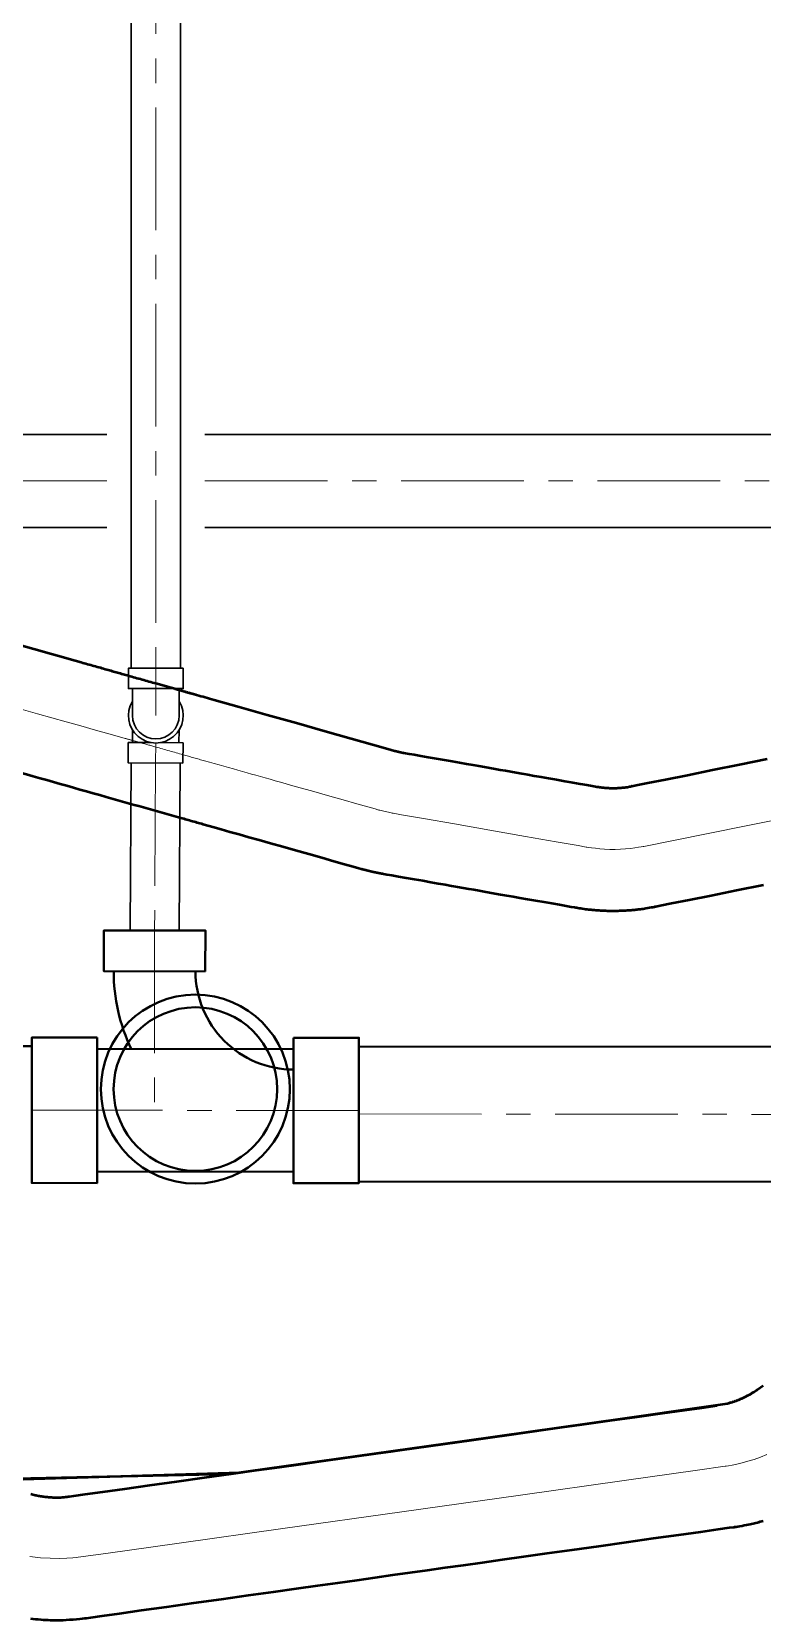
# Model space of a CAD drawing. Units: millimetres at full size. Extents: x -12803 to 120774, y -9413 to 101127.
# Drawn here: x 19709 to 20602, y 11766 to 13709 of the extents above; entities that cross this region are included whole.
import ezdxf

# ---------------------------------------------------------------- set-up
doc = ezdxf.new("R2010")
doc.units = ezdxf.units.MM
doc.header["$LTSCALE"] = 30
doc.linetypes.add('CHAIN1', pattern=[8, 5, -1, 1, -1])
doc.linetypes.add('DASHED1', pattern=[1.8, 1.2, -0.6])
for name, color, linetype, lineweight in [('9-1_配管－汚水１：硬質塩ビ管（ＤＶ）', 2, 'Continuous', 30), ('9-B_ダクト－ＥＡ・丸ダクト：排気', 134, 'Continuous', 50), ('9-C_配管－排水１：塩ビ製小口径マス（ＶＰ）', 2, 'Continuous', 30), ('9-D_無題14', 5, 'Continuous', 40)]:
    doc.layers.add(name, color=color, linetype=linetype, lineweight=lineweight)

msp = doc.modelspace()

# ---------------------------------------------------------------- linework, layer by layer
at = {"layer": '9-1_配管－汚水１：硬質塩ビ管（ＤＶ）'}
for p, q in [((19830.77, 21055.84), (19830.77, 12930.25)), ((19890.77, 12930.25), (19890.77, 21055.84)), ((19832.27, 12905.25), (19832.27, 12872.25)), ((19889.27, 12905.25), (19889.27, 12872.25)), ((19832.09, 12839.41), (19832.18, 12854.8)), ((19889.09, 12839.09), (19889.18, 12854.49)), ((19827.09, 12839.44), (19854.83, 12839.28)), ((19894.09, 12839.07), (19866.36, 12839.22)), ((19894.09, 12839.07), (19893.95, 12814.07)), ((19830.46, 12814.42), (19829.33, 12609.78)), ((19889.33, 12609.45), (19890.45, 12814.09))]:
    msp.add_line(p, q, dxfattribs=at)
at = {"layer": '9-1_配管－汚水１：硬質塩ビ管（ＤＶ）', "color": 7, "linetype": 'CHAIN1', "lineweight": 15}
for p, q in [((19860.77, 21055.84), (19860.77, 12930.25)), ((19860.77, 12930.25), (19860.77, 12872.25)), ((19860.45, 12814.25), (19860.59, 12838.75)), ((19860.45, 12814.25), (19859.33, 12609.61))]:
    msp.add_line(p, q, dxfattribs=at)
at = {"layer": '9-1_配管－汚水１：硬質塩ビ管（ＤＶ）'}
msp.add_lwpolyline([(19894.27, 12930.25), (19827.27, 12930.25), (19827.27, 12905.25), (19894.27, 12905.25)], close=True, dxfattribs=at)
msp.add_lwpolyline([(19893.95, 12814.07), (19826.96, 12814.44), (19827.09, 12839.44)], dxfattribs=at)
for radius, start, end in [(33.5, 148.29293, 31.70707), (28.5, 180, 0)]:
    msp.add_arc((19860.77, 12872.25), radius, start, end, dxfattribs=at)
at = {"layer": '9-B_ダクト－ＥＡ・丸ダクト：排気'}
for points in [[(19683.99, 12961.67), (19711.55, 12953.89), (19718.79, 12951.85), (19726.02, 12949.81), (19733.25, 12947.76), (19740.48, 12945.72), (19747.72, 12943.68), (19754.95, 12941.64), (19762.18, 12939.6), (19769.41, 12937.56), (19771.37, 12937), (19773.33, 12936.45), (19775.29, 12935.9), (19777.25, 12935.34), (19779.21, 12934.79), (19781.17, 12934.24), (19783.13, 12933.68)], [(19783.13, 12933.68), (19785.09, 12933.13), (19787.05, 12932.58), (19789.01, 12932.02), (19790.97, 12931.47), (19792.93, 12930.92), (19794.89, 12930.36), (19796.85, 12929.81), (19798.81, 12929.26), (19800.77, 12928.7)], [(19901.56, 12900.25), (19902.13, 12900.09), (19902.7, 12899.93), (19903.26, 12899.77), (19903.83, 12899.61), (19904.4, 12899.45), (19904.97, 12899.29), (19905.54, 12899.13), (19906.11, 12898.97), (19906.68, 12898.81), (19907.25, 12898.64), (19907.82, 12898.48), (19908.39, 12898.32), (19908.96, 12898.16), (19909.53, 12898), (19910.09, 12897.84), (19910.66, 12897.68), (19913.31, 12896.93), (19915.94, 12896.19), (19918.57, 12895.45), (19921.2, 12894.71), (19923.86, 12893.96), (19926.54, 12893.2), (19929.27, 12892.43), (19932.04, 12891.65), (19962.47, 12883.06), (19996.78, 12873.38), (20032.62, 12863.26), (20067.65, 12853.37), (20099.51, 12844.38), (20125.84, 12836.95), (20144.3, 12831.73), (20152.54, 12829.4), (20152.54, 12829.4), (20152.54, 12829.4), (20152.54, 12829.4), (20152.54, 12829.4), (20152.54, 12829.4), (20152.54, 12829.4), (20152.54, 12829.4)], [(20152.54, 12829.4), (20152.54, 12829.4), (20152.64, 12829.37), (20152.71, 12829.35), (20152.75, 12829.34), (20152.74, 12829.34), (20152.7, 12829.36), (20152.62, 12829.38), (20152.53, 12829.4), (20153.94, 12829.01), (20154.15, 12828.96), (20154.34, 12828.91), (20154.52, 12828.86), (20154.69, 12828.81), (20154.86, 12828.77), (20155.02, 12828.73), (20155.19, 12828.69), (20155.35, 12828.64), (20155.52, 12828.6), (20155.69, 12828.56), (20155.87, 12828.51), (20156.05, 12828.47), (20156.23, 12828.43), (20156.41, 12828.38), (20156.59, 12828.34), (20156.77, 12828.29), (20156.95, 12828.25), (20157.13, 12828.21), (20157.3, 12828.16), (20157.48, 12828.12), (20157.66, 12828.08), (20157.83, 12828.04), (20158.01, 12828), (20158.19, 12827.96), (20158.36, 12827.92), (20158.54, 12827.88), (20158.72, 12827.84), (20158.89, 12827.8), (20159.07, 12827.76), (20159.25, 12827.72)], [(20159.25, 12827.72), (20159.43, 12827.68), (20159.61, 12827.64), (20159.79, 12827.61), (20159.97, 12827.57), (20160.16, 12827.53), (20160.34, 12827.49), (20160.52, 12827.45), (20160.69, 12827.42), (20160.87, 12827.38), (20161.04, 12827.35), (20161.21, 12827.31), (20161.37, 12827.28), (20161.54, 12827.25), (20161.7, 12827.21), (20161.88, 12827.18), (20162.06, 12827.14), (20162.26, 12827.11), (20162.47, 12827.07), (20163.19, 12826.94), (20163.76, 12826.83), (20163.91, 12826.81), (20163.87, 12826.81), (20163.85, 12826.82), (20163.85, 12826.82), (20163.87, 12826.81), (20163.9, 12826.81), (20163.9, 12826.81), (20163.9, 12826.81), (20163.91, 12826.81), (20163.91, 12826.81), (20163.91, 12826.81), (20163.91, 12826.81), (20163.91, 12826.81), (20163.91, 12826.81), (20165.89, 12826.46), (20170.35, 12825.68), (20176.81, 12824.55), (20184.82, 12823.14), (20193.9, 12821.55)], [(20193.9, 12821.55), (20203.59, 12819.85), (20213.43, 12818.12), (20222.94, 12816.45), (20232.19, 12814.83), (20240.69, 12813.33), (20248.54, 12811.96), (20255.86, 12810.67), (20262.75, 12809.46), (20269.33, 12808.31), (20275.7, 12807.19), (20281.98, 12806.09), (20288.28, 12804.99), (20294.68, 12803.86), (20301.3, 12802.7), (20308.23, 12801.49), (20315.57, 12800.2), (20323.41, 12798.82), (20331.86, 12797.34), (20341.02, 12795.73), (20350.76, 12794.03), (20360.79, 12792.27), (20370.63, 12790.54), (20379.8, 12788.93), (20387.81, 12787.53), (20394.18, 12786.41), (20398.42, 12785.67), (20400.04, 12785.38), (20400.04, 12785.38), (20400.04, 12785.38), (20400.04, 12785.38), (20400.04, 12785.38), (20400.05, 12785.38), (20400.05, 12785.38), (20400.05, 12785.38), (20400.05, 12785.38), (20400.04, 12785.38), (20400.18, 12785.36), (20400.65, 12785.28), (20401.36, 12785.17)], [(19670.8, 12809.53), (19678.68, 12807.31), (19686.65, 12805.06), (19694.7, 12802.78), (19702.82, 12800.49), (19710.97, 12798.19), (19719.15, 12795.88), (19727.34, 12793.57), (19735.51, 12791.26), (19743.67, 12788.96), (19751.79, 12786.67), (19759.9, 12784.38), (19767.98, 12782.1), (19776.06, 12779.82), (19784.12, 12777.54), (19792.17, 12775.27), (19800.23, 12772.99)], [(20428.75, 12783.99), (20429.42, 12784.05), (20430.1, 12784.11), (20430.76, 12784.17), (20431.4, 12784.23), (20432.03, 12784.29), (20432.65, 12784.35), (20433.25, 12784.41), (20433.86, 12784.48), (20434.48, 12784.56), (20435.13, 12784.64), (20435.82, 12784.74), (20436.55, 12784.85), (20437.34, 12784.98), (20438.72, 12785.21), (20440.11, 12785.45), (20441.33, 12785.67), (20442.22, 12785.84), (20442.6, 12785.91), (20442.59, 12785.9), (20442.59, 12785.9), (20442.6, 12785.91), (20442.6, 12785.91), (20442.6, 12785.91), (20442.6, 12785.91), (20442.6, 12785.91), (20442.6, 12785.91), (20442.6, 12785.91), (20442.6, 12785.91), (20442.6, 12785.91), (20448.13, 12787.03), (20462.41, 12789.9), (20483.82, 12794.21), (20510.73, 12799.63), (20541.52, 12805.82), (20574.57, 12812.46), (20608.25, 12819.23)], [(20401.36, 12785.17), (20402.26, 12785.03), (20403.26, 12784.88), (20404.31, 12784.72), (20405.33, 12784.58), (20406.13, 12784.47), (20406.87, 12784.38), (20407.55, 12784.3), (20408.2, 12784.23), (20408.83, 12784.17), (20409.44, 12784.12), (20410.04, 12784.07), (20410.66, 12784.02), (20411.29, 12783.98), (20411.94, 12783.93), (20412.6, 12783.89), (20413.27, 12783.85), (20413.95, 12783.81), (20414.64, 12783.77), (20415.32, 12783.74), (20416, 12783.71), (20416.68, 12783.69), (20417.36, 12783.67), (20418.03, 12783.66), (20418.7, 12783.65), (20419.36, 12783.65), (20420.03, 12783.65), (20420.69, 12783.65), (20421.35, 12783.66), (20422.01, 12783.67), (20422.68, 12783.68), (20423.34, 12783.7), (20424, 12783.72), (20424.67, 12783.74), (20425.34, 12783.77), (20426.02, 12783.81), (20426.69, 12783.85), (20427.38, 12783.89), (20428.06, 12783.94), (20428.75, 12783.99)], [(19920.04, 12739.17), (19930.27, 12736.28), (19940.67, 12733.35), (19951.4, 12730.32), (19962.64, 12727.15), (19974.54, 12723.79), (19987.27, 12720.19), (20001.01, 12716.31), (20015.91, 12712.11), (20031.61, 12707.68), (20047.81, 12703.1), (20063.73, 12698.61), (20078.58, 12694.42), (20091.59, 12690.75), (20101.98, 12687.81), (20108.97, 12685.84), (20111.78, 12685.04), (20111.78, 12685.04), (20111.78, 12685.04), (20111.78, 12685.04), (20111.78, 12685.04), (20111.78, 12685.04), (20111.78, 12685.04), (20111.78, 12685.04), (20111.78, 12685.04), (20111.8, 12685.04), (20111.8, 12685.04), (20111.78, 12685.04), (20111.9, 12685.01), (20112.4, 12684.87), (20113.18, 12684.66), (20114.1, 12684.4), (20115.02, 12684.15), (20115.51, 12684.02), (20115.96, 12683.9), (20116.38, 12683.79), (20116.77, 12683.68), (20117.15, 12683.59), (20117.53, 12683.49), (20117.9, 12683.39)], [(20117.9, 12683.39), (20118.28, 12683.3), (20118.66, 12683.2), (20119.06, 12683.1), (20119.46, 12683), (20119.87, 12682.9), (20120.28, 12682.8), (20120.7, 12682.69), (20121.12, 12682.59), (20121.54, 12682.49), (20121.95, 12682.39), (20122.36, 12682.29), (20122.77, 12682.19), (20123.18, 12682.1), (20123.59, 12682), (20124, 12681.91), (20124.4, 12681.81), (20124.81, 12681.72), (20125.21, 12681.63), (20125.62, 12681.54), (20126.03, 12681.44), (20126.44, 12681.35), (20126.85, 12681.26), (20127.26, 12681.17), (20127.67, 12681.08), (20128.09, 12680.99), (20128.51, 12680.9), (20128.93, 12680.81), (20129.35, 12680.73), (20129.77, 12680.64), (20130.18, 12680.55), (20130.59, 12680.47), (20130.99, 12680.39), (20131.38, 12680.31), (20131.76, 12680.23), (20132.14, 12680.16), (20132.51, 12680.08), (20132.9, 12680), (20133.3, 12679.92), (20133.73, 12679.84)], [(20133.73, 12679.84), (20134.19, 12679.76), (20134.68, 12679.66), (20135.21, 12679.57), (20135.76, 12679.47), (20136.3, 12679.37), (20136.8, 12679.28), (20137.25, 12679.19), (20137.61, 12679.13), (20137.87, 12679.08), (20137.98, 12679.06), (20137.98, 12679.06), (20137.98, 12679.06), (20137.98, 12679.06), (20137.98, 12679.06), (20137.98, 12679.06), (20137.98, 12679.06), (20137.98, 12679.06), (20137.99, 12679.06), (20139.17, 12678.86), (20143.16, 12678.16), (20149.44, 12677.05), (20157.49, 12675.64), (20166.8, 12674.01), (20176.84, 12672.25), (20187.09, 12670.45), (20197.02, 12668.7), (20206.19, 12667.1), (20214.64, 12665.61), (20222.48, 12664.24), (20229.8, 12662.95), (20236.72, 12661.74), (20243.33, 12660.58), (20249.75, 12659.46), (20256.06, 12658.35), (20262.39, 12657.24), (20268.82, 12656.11), (20275.45, 12654.95), (20282.38, 12653.73), (20289.72, 12652.44)], [(20466.66, 12637.84), (20468.65, 12638.2), (20470.32, 12638.51), (20471.52, 12638.73), (20472.14, 12638.84), (20472.19, 12638.85), (20472.19, 12638.85), (20472.19, 12638.85), (20472.19, 12638.85), (20472.19, 12638.85), (20472.19, 12638.85), (20472.19, 12638.85), (20472.19, 12638.85), (20472.19, 12638.85), (20477.39, 12639.9), (20491.49, 12642.74), (20512.82, 12647.03), (20539.76, 12652.45), (20570.64, 12658.66), (20603.82, 12665.34)], [(20289.72, 12652.44), (20297.55, 12651.07), (20305.98, 12649.59), (20315.1, 12647.99), (20324.96, 12646.26), (20335.11, 12644.48), (20345.06, 12642.73), (20354.3, 12641.11), (20362.33, 12639.71), (20368.65, 12638.6), (20372.75, 12637.88), (20374.13, 12637.63), (20374.13, 12637.63), (20374.13, 12637.63), (20374.13, 12637.63), (20374.13, 12637.63), (20374.13, 12637.63), (20374.13, 12637.63), (20374.13, 12637.63), (20374.13, 12637.63), (20374.48, 12637.58), (20375.37, 12637.44), (20376.69, 12637.23), (20378.35, 12636.97), (20380.24, 12636.68), (20382.27, 12636.37), (20384.33, 12636.07), (20386.32, 12635.79), (20388.17, 12635.54), (20389.87, 12635.33), (20391.45, 12635.15), (20392.94, 12634.99), (20394.38, 12634.85), (20395.77, 12634.73), (20397.17, 12634.62), (20398.58, 12634.51), (20400.03, 12634.4), (20401.52, 12634.3), (20403.04, 12634.2), (20404.59, 12634.11)], [(20404.59, 12634.11), (20406.15, 12634.02), (20407.73, 12633.94), (20409.3, 12633.86), (20410.88, 12633.8), (20412.44, 12633.75), (20414, 12633.71), (20415.55, 12633.68), (20417.09, 12633.66), (20418.63, 12633.65), (20420.16, 12633.65), (20421.69, 12633.65), (20423.22, 12633.67), (20424.74, 12633.69), (20426.27, 12633.72), (20427.8, 12633.76), (20429.34, 12633.81), (20430.88, 12633.87), (20432.43, 12633.94), (20433.98, 12634.02), (20435.55, 12634.11), (20437.12, 12634.21), (20438.7, 12634.32), (20440.27, 12634.44), (20441.83, 12634.57), (20443.38, 12634.7), (20444.9, 12634.84), (20446.39, 12634.98), (20447.83, 12635.12), (20449.24, 12635.26), (20450.63, 12635.41), (20452.02, 12635.57), (20453.45, 12635.74), (20454.95, 12635.94), (20456.52, 12636.16), (20458.22, 12636.41), (20460.05, 12636.7), (20462.23, 12637.07), (20464.48, 12637.46), (20466.66, 12637.84)], [(20585.03, 12041.11), (20585.72, 12041.47), (20586.4, 12041.84), (20587.08, 12042.21), (20587.77, 12042.6), (20588.48, 12043.01), (20589.24, 12043.46), (20590.04, 12043.94), (20590.9, 12044.48), (20592.35, 12045.41), (20593.8, 12046.36), (20595.1, 12047.22), (20596.06, 12047.86), (20596.52, 12048.17), (20596.53, 12048.17), (20596.52, 12048.17), (20596.54, 12048.18), (20596.54, 12048.18), (20596.54, 12048.18), (20596.54, 12048.18), (20596.54, 12048.18), (20596.54, 12048.18), (20596.54, 12048.18), (20596.54, 12048.18), (20596.54, 12048.18), (20603.37, 12052.98)], [(20011.93, 11953.4), (20038.17, 11957.09), (20062.74, 11960.54), (20085.96, 11963.81), (20108.18, 11966.93), (20129.73, 11969.96), (20150.93, 11972.94), (20172.13, 11975.92), (20193.66, 11978.94), (20215.87, 11982.06), (20239.08, 11985.32), (20263.64, 11988.77), (20289.88, 11992.46), (20318.15, 11996.44), (20348.79, 12000.74), (20381.79, 12005.39), (20415.81, 12010.17), (20449.15, 12014.86), (20480.13, 12019.22), (20507.06, 12023), (20528.25, 12025.98), (20542.01, 12027.91), (20546.65, 12028.55), (20546.65, 12028.55), (20546.65, 12028.55), (20546.65, 12028.55), (20546.65, 12028.55), (20546.65, 12028.55), (20546.65, 12028.55), (20546.65, 12028.55), (20546.65, 12028.55), (20238.27, 11985.21), (19950.5, 11944.77), (19670.99, 11938.62)], [(19672.15, 11937.79), (19963.3, 11946.57), (20249.68, 11986.81), (20559.89, 12031.22), (20560.67, 12031.43), (20561.46, 12031.65), (20562.27, 12031.88), (20563.08, 12032.12), (20563.91, 12032.36), (20564.74, 12032.61), (20565.57, 12032.87), (20566.4, 12033.13), (20567.21, 12033.4), (20568.02, 12033.67), (20568.82, 12033.95), (20569.62, 12034.23), (20570.41, 12034.52), (20571.19, 12034.82), (20571.98, 12035.12), (20572.76, 12035.42), (20573.53, 12035.73), (20574.31, 12036.04), (20575.08, 12036.36), (20575.86, 12036.69), (20576.63, 12037.03), (20577.41, 12037.37), (20578.19, 12037.72), (20578.97, 12038.08), (20579.75, 12038.45), (20580.53, 12038.82), (20581.31, 12039.21), (20582.08, 12039.59), (20582.84, 12039.98), (20583.59, 12040.36), (20584.32, 12040.74), (20585.03, 12041.11)], [(19726.74, 11916.92), (19728.13, 11916.78), (19729.51, 11916.66), (19730.86, 11916.55), (19732.19, 11916.45), (19733.49, 11916.36), (19734.74, 11916.29), (19735.99, 11916.23), (19737.24, 11916.18), (19738.52, 11916.16), (19739.86, 11916.16), (19741.27, 11916.18), (19742.8, 11916.24), (19744.45, 11916.33), (19746.44, 11916.48), (19748.5, 11916.65), (19750.49, 11916.84), (19752.28, 11917.01), (19753.75, 11917.17), (19754.78, 11917.28), (19755.22, 11917.32), (19755.23, 11917.33), (19755.23, 11917.33), (19755.23, 11917.33), (19755.23, 11917.33), (19755.23, 11917.33), (19755.23, 11917.33), (19755.23, 11917.33), (19755.23, 11917.33), (19755.23, 11917.33), (19760.46, 11918.07), (19774.56, 11920.06), (19795.86, 11923.05), (19822.74, 11926.83), (19853.54, 11931.15), (19886.62, 11935.8), (19920.35, 11940.54), (19953.08, 11945.13), (19983.67, 11949.43), (20011.93, 11953.4)], [(19707.94, 11920.54), (19709.25, 11920.18), (19710.56, 11919.84), (19711.86, 11919.51), (19713.18, 11919.19), (19714.49, 11918.89), (19715.82, 11918.61), (19717.15, 11918.34), (19718.49, 11918.09), (19719.83, 11917.85), (19721.19, 11917.63), (19722.56, 11917.43), (19723.95, 11917.24), (19725.35, 11917.07), (19726.74, 11916.92)], [(20260.09, 11836.8), (20284.65, 11840.26), (20310.88, 11843.94), (20339.1, 11847.91), (20369.66, 11852.2), (20402.44, 11856.81), (20436.21, 11861.56), (20469.34, 11866.22), (20500.17, 11870.55), (20527.05, 11874.33), (20548.33, 11877.32), (20562.38, 11879.29), (20567.53, 11880.01), (20567.53, 11880.01), (20567.53, 11880.01), (20567.53, 11880.01), (20567.53, 11880.01), (20567.53, 11880.01), (20567.53, 11880.01), (20567.53, 11880.01), (20567.53, 11880.01), (20567.73, 11880.04), (20568.68, 11880.2), (20570.29, 11880.46), (20572.4, 11880.8), (20574.86, 11881.21), (20577.52, 11881.67), (20580.24, 11882.15), (20582.87, 11882.63), (20585.17, 11883.08), (20587.3, 11883.51), (20589.27, 11883.94), (20591.12, 11884.37), (20592.89, 11884.8), (20594.61, 11885.23), (20596.31, 11885.68), (20598.04, 11886.15), (20599.81, 11886.63), (20601.63, 11887.14), (20603.49, 11887.67)], [(19731.72, 11766.23), (19734.58, 11766.13), (19737.51, 11766.08), (19740.58, 11766.07), (19743.82, 11766.14), (19747.31, 11766.27), (19751.1, 11766.48), (19755.27, 11766.78), (19759.57, 11767.14), (19763.81, 11767.52), (19767.74, 11767.91), (19771.16, 11768.25), (19773.84, 11768.54), (19775.56, 11768.72), (19776.1, 11768.78), (19776.1, 11768.78), (19776.1, 11768.78), (19776.1, 11768.78), (19776.1, 11768.78), (19776.1, 11768.78), (19781.18, 11769.5), (19795.18, 11771.47), (19816.45, 11774.46), (19843.33, 11778.24), (19874.17, 11782.57), (19907.33, 11787.23), (19941.14, 11791.98), (19973.96, 11796.59), (20004.5, 11800.88), (20032.71, 11804.85), (20058.94, 11808.53), (20083.51, 11811.99), (20106.75, 11815.25), (20128.99, 11818.38), (20150.57, 11821.41), (20171.81, 11824.4), (20193.05, 11827.38), (20214.62, 11830.41), (20236.85, 11833.54), (20260.09, 11836.8)], [(19707.37, 11768.18), (19710.57, 11767.83), (19713.75, 11767.51), (19716.9, 11767.23), (19720.01, 11766.98), (19723.05, 11766.75), (19726.01, 11766.55), (19728.89, 11766.38), (19731.72, 11766.23)]]:
    msp.add_lwpolyline(points, dxfattribs=at)
at = {"layer": '9-B_ダクト－ＥＡ・丸ダクト：排気', "linetype": 'DASHED1'}
for points in [[(19800.77, 12928.7), (19802.43, 12928.23), (19804.09, 12927.77), (19805.74, 12927.3), (19807.4, 12926.83), (19809.06, 12926.36), (19810.71, 12925.9), (19812.37, 12925.43), (19814.02, 12924.96), (19815.68, 12924.49), (19817.34, 12924.03), (19818.99, 12923.56), (19820.65, 12923.09), (19822.31, 12922.62), (19823.96, 12922.16), (19825.62, 12921.69), (19827.27, 12921.22), (19829.37, 12920.63), (19831.46, 12920.04), (19833.56, 12919.45), (19835.65, 12918.86), (19837.74, 12918.27), (19839.84, 12917.68), (19841.93, 12917.08), (19844.02, 12916.49), (19846.12, 12915.9), (19848.21, 12915.31), (19850.31, 12914.72), (19852.4, 12914.13), (19854.49, 12913.54), (19856.59, 12912.95), (19858.68, 12912.36), (19860.77, 12911.76), (19862.22, 12911.36), (19863.66, 12910.95), (19865.1, 12910.54), (19866.54, 12910.14), (19867.98, 12909.73), (19869.43, 12909.32), (19870.87, 12908.91)], [(19870.87, 12908.91), (19872.31, 12908.51), (19873.75, 12908.1), (19875.2, 12907.69), (19876.64, 12907.29), (19878.08, 12906.88), (19879.52, 12906.47), (19880.96, 12906.07), (19882.41, 12905.66), (19883.85, 12905.25), (19884.19, 12905.16), (19884.53, 12905.06), (19884.87, 12904.96), (19885.2, 12904.87), (19885.54, 12904.77), (19885.88, 12904.68), (19886.22, 12904.58), (19886.56, 12904.49), (19886.9, 12904.39), (19887.24, 12904.29), (19887.58, 12904.2), (19887.92, 12904.1), (19888.26, 12904.01), (19888.6, 12903.91), (19888.94, 12903.81), (19889.27, 12903.72), (19890.04, 12903.5), (19890.81, 12903.29), (19891.58, 12903.07), (19892.35, 12902.85), (19893.11, 12902.64), (19893.88, 12902.42), (19894.65, 12902.2), (19895.42, 12901.99), (19896.18, 12901.77), (19896.95, 12901.55), (19897.72, 12901.33), (19898.49, 12901.12), (19899.26, 12900.9), (19900.02, 12900.68)], [(19900.02, 12900.68), (19900.79, 12900.47), (19901.56, 12900.25)], [(19800.23, 12772.99), (19805.92, 12771.39), (19811.61, 12769.78), (19817.3, 12768.17), (19822.99, 12766.57), (19828.68, 12764.96), (19834.38, 12763.35), (19840.07, 12761.75), (19845.76, 12760.14), (19851.45, 12758.53), (19857.14, 12756.93), (19862.83, 12755.32), (19868.53, 12753.71), (19874.22, 12752.11), (19879.91, 12750.5), (19885.6, 12748.89), (19891.29, 12747.29), (19893.09, 12746.78), (19894.89, 12746.27), (19896.68, 12745.77), (19898.48, 12745.26), (19900.28, 12744.75), (19902.07, 12744.24), (19903.87, 12743.74), (19905.67, 12743.23), (19907.46, 12742.72), (19909.26, 12742.21), (19911.06, 12741.71), (19912.85, 12741.2), (19914.65, 12740.69), (19916.45, 12740.19), (19918.24, 12739.68), (19920.04, 12739.17)]]:
    msp.add_lwpolyline(points, dxfattribs=at)
at = {"layer": '9-B_ダクト－ＥＡ・丸ダクト：排気', "color": 7, "linetype": 'CHAIN1', "lineweight": 15}
for points in [[(19665.56, 12888.94), (19682.15, 12884.26), (19699.02, 12879.5), (19716.2, 12874.65), (19733.63, 12869.72), (19751.28, 12864.74), (19769.1, 12859.71), (19787.04, 12854.65), (19805.07, 12849.56), (19823.14, 12844.46)], [(19920.47, 12816.98), (19926.39, 12815.31), (19932.29, 12813.64), (19938.17, 12811.98), (19944.01, 12810.33), (19949.81, 12808.7), (19955.54, 12807.08), (19961.2, 12805.48), (19966.78, 12803.91), (19972.27, 12802.36), (19977.72, 12800.82), (19983.2, 12799.27), (19988.76, 12797.7), (19994.47, 12796.09), (20000.39, 12794.42), (20006.57, 12792.68), (20013.09, 12790.84), (20031.31, 12785.69), (20050.93, 12780.15), (20070.76, 12774.56), (20089.63, 12769.23), (20106.38, 12764.5), (20119.83, 12760.7), (20128.82, 12758.17), (20132.16, 12757.22), (20132.16, 12757.22), (20132.16, 12757.22), (20132.16, 12757.22), (20132.16, 12757.22), (20132.16, 12757.22), (20132.16, 12757.22), (20132.16, 12757.22), (20132.16, 12757.22), (20132.22, 12757.2), (20132.69, 12757.08), (20133.54, 12756.84), (20134.73, 12756.52), (20136.19, 12756.14), (20137.84, 12755.72), (20139.64, 12755.28)], [(20415.75, 12708.72), (20422.28, 12708.66), (20428.81, 12708.88), (20435.14, 12709.33), (20441.05, 12709.93), (20446.36, 12710.59), (20450.84, 12711.25), (20454.32, 12711.82), (20456.57, 12712.22), (20457.39, 12712.38), (20457.39, 12712.38), (20457.39, 12712.38), (20457.39, 12712.38), (20457.39, 12712.38), (20491.81, 12719.3), (20582.41, 12737.53), (20710.35, 12763.27)], [(20139.64, 12755.28), (20141.5, 12754.84), (20143.39, 12754.42), (20145.23, 12754.03), (20146.92, 12753.69), (20148.41, 12753.4), (20149.62, 12753.18), (20150.47, 12753.02), (20150.91, 12752.94), (20150.94, 12752.93), (20150.94, 12752.93), (20150.94, 12752.93), (20150.94, 12752.93), (20150.95, 12752.93), (20150.95, 12752.93), (20150.95, 12752.93), (20150.95, 12752.93), (20150.95, 12752.93), (20161.3, 12751.12), (20188.16, 12746.41), (20226, 12739.77), (20269.32, 12732.17), (20312.59, 12724.58), (20350.32, 12717.96), (20376.99, 12713.28), (20387.09, 12711.51), (20387.09, 12711.51), (20387.09, 12711.51), (20387.09, 12711.51), (20387.09, 12711.51), (20387.09, 12711.51), (20387.09, 12711.51), (20387.09, 12711.51), (20387.92, 12711.37), (20390.18, 12711.02), (20393.67, 12710.54), (20398.17, 12709.99), (20403.49, 12709.46), (20409.42, 12709.01), (20415.75, 12708.72)], [(19759.2, 11842.43), (19763.94, 11842.86), (19765.66, 11843.05), (19765.66, 11843.05), (19765.66, 11843.05), (19765.66, 11843.05), (19765.66, 11843.05), (19765.66, 11843.05), (19765.66, 11843.05), (19765.66, 11843.05), (19765.66, 11843.05), (19799.8, 11847.85), (19889.48, 11860.46), (20016.18, 11878.27), (20161.41, 11898.68), (20306.62, 11919.09), (20433.32, 11936.89), (20522.98, 11949.49), (20557.09, 11954.28), (20557.09, 11954.28), (20557.09, 11954.28), (20557.09, 11954.28), (20557.09, 11954.28), (20557.09, 11954.28), (20557.09, 11954.28), (20557.09, 11954.28), (20557.09, 11954.28), (20558.14, 11954.44), (20561, 11954.93), (20565.38, 11955.75), (20571, 11956.93), (20577.58, 11958.49), (20584.83, 11960.45), (20592.47, 11962.82), (20600.22, 11965.63), (20607.8, 11968.85)], [(19706.89, 11844.1), (19719.59, 11842.57), (19731.64, 11841.84), (19742.58, 11841.71), (19751.92, 11841.98), (19759.2, 11842.43)]]:
    msp.add_lwpolyline(points, dxfattribs=at)
at = {"layer": '9-B_ダクト－ＥＡ・丸ダクト：排気', "color": 7, "linetype": 'DASHED1', "lineweight": 15}
for points in [[(19823.14, 12844.46), (19823.7, 12844.3), (19824.26, 12844.14), (19824.82, 12843.98), (19825.38, 12843.83), (19825.94, 12843.67), (19826.5, 12843.51), (19827.06, 12843.35), (19827.62, 12843.19), (19828.18, 12843.03), (19828.74, 12842.88), (19829.3, 12842.72), (19829.86, 12842.56), (19830.43, 12842.4), (19830.99, 12842.24), (19831.55, 12842.08), (19832.11, 12841.93), (19832.68, 12841.77), (19833.24, 12841.61), (19833.81, 12841.44), (19834.38, 12841.28), (19834.95, 12841.12), (19835.52, 12840.96), (19836.09, 12840.8), (19836.65, 12840.64), (19837.22, 12840.48), (19837.79, 12840.32), (19838.36, 12840.16), (19838.93, 12840), (19839.5, 12839.84), (19840.07, 12839.68), (19840.63, 12839.52), (19841.2, 12839.36), (19842.41, 12839.02), (19843.62, 12838.68), (19844.83, 12838.33), (19846.04, 12837.99), (19847.25, 12837.65), (19848.46, 12837.31), (19849.67, 12836.97)], [(19849.67, 12836.97), (19850.88, 12836.63), (19852.09, 12836.28), (19853.3, 12835.94), (19854.51, 12835.6), (19855.72, 12835.26), (19856.93, 12834.92), (19858.14, 12834.58), (19859.35, 12834.23), (19860.56, 12833.89), (19862.65, 12833.3), (19864.74, 12832.71), (19866.83, 12832.12), (19868.92, 12831.53), (19871.02, 12830.94), (19873.11, 12830.35), (19875.2, 12829.76), (19877.29, 12829.17), (19879.38, 12828.58), (19881.47, 12827.99), (19883.56, 12827.4), (19885.65, 12826.81), (19887.74, 12826.22), (19889.83, 12825.63), (19891.92, 12825.04), (19894.01, 12824.45), (19895.66, 12823.98), (19897.32, 12823.52), (19898.97, 12823.05), (19900.63, 12822.58), (19902.28, 12822.12), (19903.93, 12821.65), (19905.59, 12821.18), (19907.24, 12820.72), (19908.89, 12820.25), (19910.55, 12819.78), (19912.2, 12819.32), (19913.86, 12818.85), (19915.51, 12818.38), (19917.16, 12817.92)], [(19917.16, 12817.92), (19918.82, 12817.45), (19920.47, 12816.98)]]:
    msp.add_lwpolyline(points, dxfattribs=at)
at = {"layer": '9-C_配管－排水１：塩ビ製小口径マス（ＶＰ）'}
for p, q in [((19800.77, 13216.21), (16305.51, 13216.21)), ((21696.81, 13216.21), (19920.77, 13216.21)), ((16305.51, 13102.21), (19800.77, 13102.21)), ((19920.77, 13102.21), (21696.81, 13102.21))]:
    msp.add_line(p, q, dxfattribs=at)
at = {"layer": '9-C_配管－排水１：塩ビ製小口径マス（ＶＰ）', "color": 7, "linetype": 'CHAIN1', "lineweight": 15}
for p, q in [((16305.51, 13159.21), (19800.77, 13159.21)), ((19920.77, 13159.21), (21696.81, 13159.21))]:
    msp.add_line(p, q, dxfattribs=at)
at = {"layer": '9-D_無題14', "color": 7, "linetype": 'CHAIN1', "lineweight": 15}
for p, q in [((19859.33, 12609.61), (19859.08, 12389.61)), ((19709.08, 12389.78), (19859.08, 12389.61)), ((20109.08, 12389.33), (19859.08, 12389.61)), ((20109.07, 12385.23), (21960.17, 12383.13))]:
    msp.add_line(p, q, dxfattribs=at)
at = {"layer": '9-D_無題14'}
for p, q in [((19709.17, 12468.19), (16469.62, 12471.86)), ((20029.16, 12464.42), (19789.16, 12464.69)), ((21960.26, 12465.63), (20109.17, 12467.73)), ((20028.99, 12314.42), (19788.99, 12314.69)), ((20108.98, 12302.73), (21960.07, 12300.63))]:
    msp.add_line(p, q, dxfattribs=at)
for points in [[(19921.27, 12559.54), (19921.33, 12609.54), (19797.33, 12609.68), (19797.27, 12559.68)], [(19789.18, 12478.69), (19709.18, 12478.78), (19708.98, 12300.78), (19788.98, 12300.69)], [(20029.18, 12478.42), (20109.18, 12478.33), (20108.98, 12300.33), (20028.98, 12300.42)]]:
    msp.add_lwpolyline(points, close=True, dxfattribs=at)
for radius in [115.5, 100]:
    msp.add_circle((19909.11, 12415.56), radius, dxfattribs=at)
for radius, end in [(220, 205.518), (120, 269.935)]:
    msp.add_arc((20029.27, 12559.42), radius, 179.935, end, dxfattribs=at)

doc.saveas('drawing.dxf')
